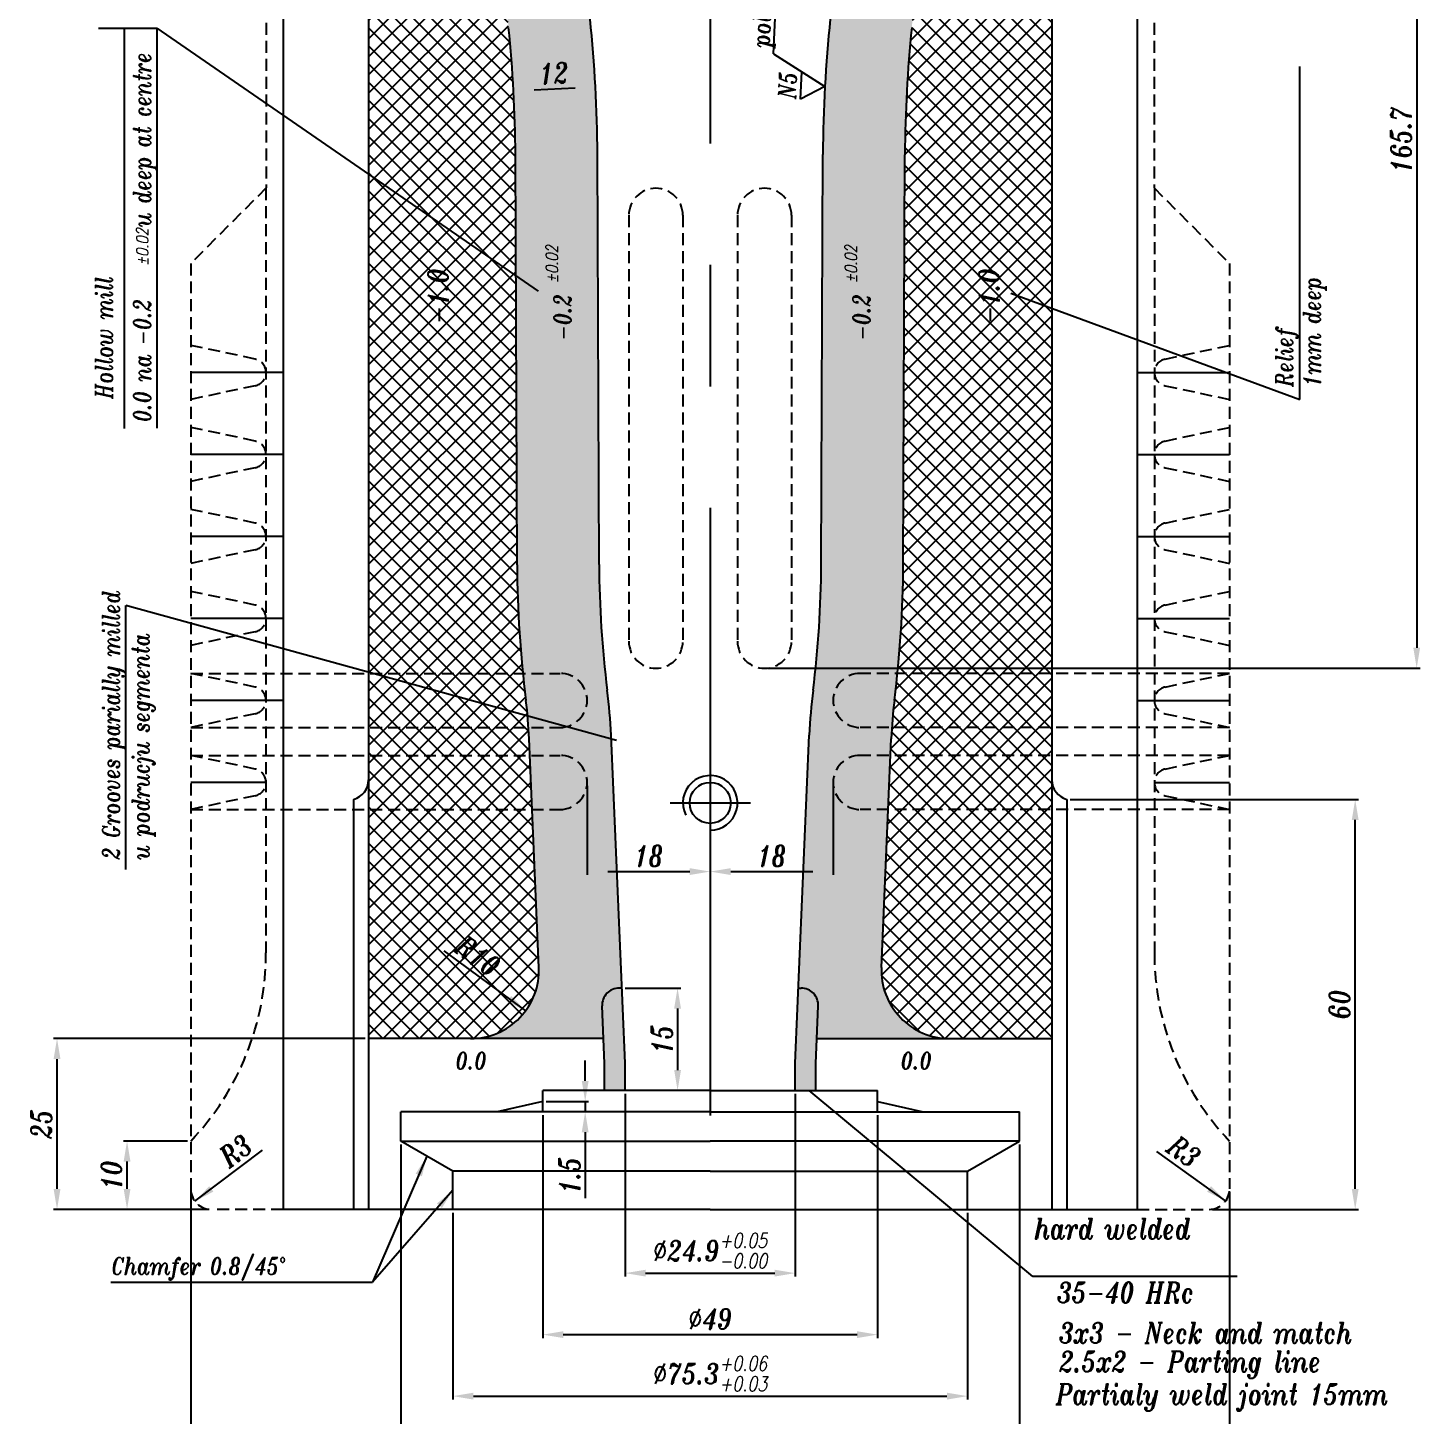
# Model space of a CAD drawing. Extents: x 1514 to 2338, y -21 to 556.
# Drawn here: x 1750.8 to 1954.5, y 176.3 to 379.4 of the extents above; entities that cross this region are included whole.
import ezdxf

# ---------------------------------------------------------------- set-up
doc = ezdxf.new("R2010")
doc.units = 0
doc.header["$LTSCALE"] = 7
doc.header["$MEASUREMENT"] = 0
doc.linetypes.add('CENTERX2', pattern=[20.32, 12.7, -2.54, 2.54, -2.54])
doc.linetypes.add('HIDDEN', pattern=[0.375, 0.25, -0.125])
doc.layers.get('DEFPOINTS').update_dxf_attribs({"linetype": 'CONTINUOUS', "lineweight": 15})
for name, color, linetype in [('CENTERLINE', 4, 'CENTERX2'), ('DIMENSIONS', 2, 'CONTINUOUS'), ('HATCH', 3, 'CONTINUOUS'), ('HIDDEN', 3, 'HIDDEN'), ('TEXT', 2, 'CONTINUOUS')]:
    doc.layers.add(name, color=color, linetype=linetype)
doc.layers.add('OUTLINE', color=7, linetype='CONTINUOUS', lineweight=25)
doc.styles.add('ITALICT', font='ITALICT.shx', dxfattribs={"width": 0.8, "height": 3})
doc.dimstyles.get("Standard").update_dxf_attribs({"dimtxt": 3, "dimasz": 3, "dimexe": 0.5, "dimexo": 0.5, "dimgap": 0.8, "dimtad": 1, "dimdsep": 46, "dimtxsty": 'ITALICT', "dimcen": 0.09, "dimazin": 2, "dimtfac": 1, "dimtmove": 0, "dimatfit": 3, "dimfxl": 1, "dimtolj": 1, "dimtzin": 0, "dimarcsym": 0})

# ---------------------------------------------------------------- blocks, each defined once
blk = doc.blocks.new('*D16')
at = {"layer": 'DEFPOINTS', "color": 0}
for p in [(1765.3, 216.45), (1774.63, 216.45), (1777.63, 206.45)]:
    blk.add_point(p, dxfattribs=at)
at = {"layer": 'DIMENSIONS', "color": 0, "lineweight": -2}
for p, q in [((1774.13, 216.45), (1764.8, 216.45)), ((1765.3, 209.45), (1765.3, 213.45)), ((1777.13, 206.45), (1764.8, 206.45))]:
    blk.add_line(p, q, dxfattribs=at)
at = {"layer": 'DIMENSIONS', "color": 0}
for points in [[(1765.8, 213.45), (1764.8, 213.45), (1765.3, 216.45)], [(1764.8, 209.45), (1765.8, 209.45), (1765.3, 206.45)]]:
    blk.add_solid(points, dxfattribs=at)
at = {"layer": 'DIMENSIONS', "color": 0, "insert": (1763, 211.45), "char_height": 3, "attachment_point": 5, "rotation": 90, "style": 'ITALICT'}
blk.add_mtext('\\A1;10', dxfattribs=at)
blk = doc.blocks.new('*D31')
at = {"layer": 'DEFPOINTS', "color": 0}
for p in [(1826.13, 220.75), (1875.13, 220.75), (1875.13, 188.12)]:
    blk.add_point(p, dxfattribs=at)
at = {"layer": 'DIMENSIONS', "color": 0, "lineweight": -2}
for p, q in [((1826.13, 220.25), (1826.13, 187.62)), ((1875.13, 220.25), (1875.13, 187.62)), ((1829.13, 188.12), (1872.13, 188.12))]:
    blk.add_line(p, q, dxfattribs=at)
at = {"layer": 'DIMENSIONS', "color": 0}
for points in [[(1829.13, 188.62), (1829.13, 187.62), (1826.13, 188.12)], [(1872.13, 187.62), (1872.13, 188.62), (1875.13, 188.12)]]:
    blk.add_solid(points, dxfattribs=at)
at = {"layer": 'DIMENSIONS', "color": 0, "insert": (1850.63, 190.42), "char_height": 3, "attachment_point": 5, "style": 'ITALICT'}
blk.add_mtext('\\A1;%%c49', dxfattribs=at)
blk = doc.blocks.new('*D34')
at = {"layer": 'DEFPOINTS', "color": 0}
for p in [(1832.63, 268.94), (1850.63, 255.89), (1850.63, 255.89)]:
    blk.add_point(p, dxfattribs=at)
at = {"layer": 'DIMENSIONS', "color": 0, "lineweight": -2}
for p, q in [((1832.63, 268.44), (1832.63, 255.39)), ((1835.63, 255.89), (1847.63, 255.89)), ((1850.63, 255.39), (1850.63, 255.39))]:
    blk.add_line(p, q, dxfattribs=at)
at = {"layer": 'DIMENSIONS', "color": 0}
for points in [[(1835.63, 256.39), (1835.63, 255.39), (1832.63, 255.89)], [(1847.63, 255.39), (1847.63, 256.39), (1850.63, 255.89)]]:
    blk.add_solid(points, dxfattribs=at)
at = {"layer": 'DIMENSIONS', "color": 0, "insert": (1841.63, 258.19), "char_height": 3, "attachment_point": 5, "style": 'ITALICT'}
blk.add_mtext('\\A1;18', dxfattribs=at)
blk = doc.blocks.new('*D35')
at = {"layer": 'DEFPOINTS', "color": 0}
for p in [(1868.63, 268.94), (1850.63, 255.89), (1868.63, 255.89)]:
    blk.add_point(p, dxfattribs=at)
at = {"layer": 'DIMENSIONS', "color": 0, "lineweight": -2}
for p, q in [((1868.63, 268.44), (1868.63, 255.39)), ((1850.63, 256.39), (1850.63, 256.39)), ((1853.63, 255.89), (1865.63, 255.89))]:
    blk.add_line(p, q, dxfattribs=at)
at = {"layer": 'DIMENSIONS', "color": 0}
for points in [[(1853.63, 256.39), (1853.63, 255.39), (1850.63, 255.89)], [(1865.63, 255.39), (1865.63, 256.39), (1868.63, 255.89)]]:
    blk.add_solid(points, dxfattribs=at)
at = {"layer": 'DIMENSIONS', "color": 0, "insert": (1859.63, 258.19), "char_height": 3, "attachment_point": 5, "style": 'ITALICT'}
blk.add_mtext('\\A1;18', dxfattribs=at)
blk = doc.blocks.new('*D37')
at = {"layer": 'DEFPOINTS', "color": 0}
for p in [(1902.81, 266.45), (1945.02, 266.45), (1923.63, 206.45)]:
    blk.add_point(p, dxfattribs=at)
at = {"layer": 'DIMENSIONS', "color": 0, "lineweight": -2}
for p, q in [((1903.31, 266.45), (1945.52, 266.45)), ((1945.02, 209.45), (1945.02, 263.45)), ((1924.13, 206.45), (1945.52, 206.45))]:
    blk.add_line(p, q, dxfattribs=at)
at = {"layer": 'DIMENSIONS', "color": 0}
for points in [[(1945.52, 263.45), (1944.52, 263.45), (1945.02, 266.45)], [(1944.52, 209.45), (1945.52, 209.45), (1945.02, 206.45)]]:
    blk.add_solid(points, dxfattribs=at)
at = {"layer": 'DIMENSIONS', "color": 0, "insert": (1942.72, 236.45), "char_height": 3, "attachment_point": 5, "rotation": 90, "style": 'ITALICT'}
blk.add_mtext('\\A1;60', dxfattribs=at)
blk = doc.blocks.new('*D39')
at = {"layer": 'DEFPOINTS', "color": 0}
for p in [(1912.58, 451.35), (1858.58, 285.65), (1954.02, 285.65)]:
    blk.add_point(p, dxfattribs=at)
at = {"layer": 'DIMENSIONS', "color": 0, "lineweight": -2}
for p, q in [((1913.08, 451.35), (1954.52, 451.35)), ((1954.02, 448.35), (1954.02, 288.65)), ((1859.08, 285.65), (1954.52, 285.65))]:
    blk.add_line(p, q, dxfattribs=at)
at = {"layer": 'DIMENSIONS', "color": 0}
for points in [[(1954.52, 448.35), (1953.52, 448.35), (1954.02, 451.35)], [(1953.52, 288.65), (1954.52, 288.65), (1954.02, 285.65)]]:
    blk.add_solid(points, dxfattribs=at)
at = {"layer": 'DIMENSIONS', "color": 0, "insert": (1951.72, 363), "char_height": 3, "attachment_point": 5, "rotation": 90, "style": 'ITALICT'}
blk.add_mtext('\\A1;165.7', dxfattribs=at)
blk = doc.blocks.new('*D41')
at = {"layer": 'DEFPOINTS', "color": 0}
for p in [(1755.05, 231.45), (1800.63, 231.45), (1765.3, 206.45)]:
    blk.add_point(p, dxfattribs=at)
at = {"layer": 'DIMENSIONS', "color": 0, "lineweight": -2}
for p, q in [((1800.13, 231.45), (1754.55, 231.45)), ((1755.05, 209.45), (1755.05, 228.45)), ((1764.8, 206.45), (1754.55, 206.45))]:
    blk.add_line(p, q, dxfattribs=at)
at = {"layer": 'DIMENSIONS', "color": 0}
for points in [[(1755.55, 228.45), (1754.55, 228.45), (1755.05, 231.45)], [(1754.55, 209.45), (1755.55, 209.45), (1755.05, 206.45)]]:
    blk.add_solid(points, dxfattribs=at)
at = {"layer": 'DIMENSIONS', "color": 0, "insert": (1752.75, 218.95), "char_height": 3, "attachment_point": 5, "rotation": 90, "style": 'ITALICT'}
blk.add_mtext('\\A1;25', dxfattribs=at)
blk = doc.blocks.new('*D48')
at = {"layer": 'DEFPOINTS', "color": 0}
for p in [(1774.63, 209.45), (1926.63, 209.45), (1926.63, 161.12)]:
    blk.add_point(p, dxfattribs=at)
at = {"layer": 'DIMENSIONS', "color": 0, "lineweight": -2}
for p, q in [((1774.63, 208.95), (1774.63, 160.62)), ((1926.63, 208.95), (1926.63, 160.62)), ((1777.63, 161.12), (1923.63, 161.12))]:
    blk.add_line(p, q, dxfattribs=at)
at = {"layer": 'DIMENSIONS', "color": 0}
for points in [[(1777.63, 161.62), (1777.63, 160.62), (1774.63, 161.12)], [(1923.63, 160.62), (1923.63, 161.62), (1926.63, 161.12)]]:
    blk.add_solid(points, dxfattribs=at)
at = {"layer": 'DIMENSIONS', "color": 0, "insert": (1850.63, 163.42), "char_height": 3, "attachment_point": 5, "style": 'ITALICT'}
blk.add_mtext('\\A1;%%c152', dxfattribs=at)
blk = doc.blocks.new('*D58')
at = {"layer": 'DEFPOINTS', "color": 0}
for p in [(1838.18, 223.85), (1863.08, 223.85), (1863.08, 197.12)]:
    blk.add_point(p, dxfattribs=at)
at = {"layer": 'DIMENSIONS', "color": 0, "lineweight": -2}
for p, q in [((1838.18, 223.35), (1838.18, 196.62)), ((1863.08, 223.35), (1863.08, 196.62)), ((1841.18, 197.12), (1860.08, 197.12))]:
    blk.add_line(p, q, dxfattribs=at)
at = {"layer": 'DIMENSIONS', "color": 0}
for points in [[(1841.18, 197.62), (1841.18, 196.62), (1838.18, 197.12)], [(1860.08, 196.62), (1860.08, 197.62), (1863.08, 197.12)]]:
    blk.add_solid(points, dxfattribs=at)
at = {"layer": 'DIMENSIONS', "color": 0, "insert": (1850.63, 200.4), "char_height": 3, "attachment_point": 5, "style": 'ITALICT'}
blk.add_mtext('\\A1;%%c24.9{}{\\H0.71x;\\C3;\\S+0.05^ -0.00;}', dxfattribs=at)
blk = doc.blocks.new('*D59')
at = {"layer": 'DEFPOINTS', "color": 0}
for p in [(1812.98, 206.45), (1888.28, 206.45), (1888.28, 179.12)]:
    blk.add_point(p, dxfattribs=at)
at = {"layer": 'DIMENSIONS', "color": 0, "lineweight": -2}
for p, q in [((1812.98, 205.95), (1812.98, 178.62)), ((1888.28, 205.95), (1888.28, 178.62)), ((1815.98, 179.12), (1885.28, 179.12))]:
    blk.add_line(p, q, dxfattribs=at)
at = {"layer": 'DIMENSIONS', "color": 0}
for points in [[(1815.98, 179.62), (1815.98, 178.62), (1812.98, 179.12)], [(1885.28, 178.62), (1885.28, 179.62), (1888.28, 179.12)]]:
    blk.add_solid(points, dxfattribs=at)
at = {"layer": 'DIMENSIONS', "color": 0, "insert": (1850.63, 182.4), "char_height": 3, "attachment_point": 5, "style": 'ITALICT'}
blk.add_mtext('\\A1;%%c75.3{}{\\H0.71x;\\C3;\\S+0.06^ +0.03;}', dxfattribs=at)
blk = doc.blocks.new('*D60')
at = {"layer": 'DEFPOINTS', "color": 0}
for p in [(1805.38, 216.43), (1895.88, 216.43), (1895.88, 170.12)]:
    blk.add_point(p, dxfattribs=at)
at = {"layer": 'DIMENSIONS', "color": 0, "lineweight": -2}
for p, q in [((1805.38, 215.93), (1805.38, 169.62)), ((1895.88, 215.93), (1895.88, 169.62)), ((1808.38, 170.12), (1892.88, 170.12))]:
    blk.add_line(p, q, dxfattribs=at)
at = {"layer": 'DIMENSIONS', "color": 0}
for points in [[(1808.38, 170.62), (1808.38, 169.62), (1805.38, 170.12)], [(1892.88, 169.62), (1892.88, 170.62), (1895.88, 170.12)]]:
    blk.add_solid(points, dxfattribs=at)
at = {"layer": 'DIMENSIONS', "color": 0, "insert": (1850.63, 172.42), "char_height": 3, "attachment_point": 5, "style": 'ITALICT'}
blk.add_mtext('\\A1;%%c90.5', dxfattribs=at)
blk = doc.blocks.new('*D61')
at = {"layer": 'DEFPOINTS', "color": 0}
for p in [(1826.13, 222.25), (1832.34, 220.75), (1832.34, 220.75)]:
    blk.add_point(p, dxfattribs=at)
at = {"layer": 'DIMENSIONS', "color": 0, "lineweight": -2}
for p, q in [((1832.34, 225.25), (1832.34, 228.25)), ((1826.63, 222.25), (1832.84, 222.25)), ((1832.34, 222.25), (1832.34, 220.75)), ((1832.84, 220.75), (1832.84, 220.75)), ((1832.34, 217.75), (1832.34, 208.11))]:
    blk.add_line(p, q, dxfattribs=at)
at = {"layer": 'DIMENSIONS', "color": 0}
for points in [[(1831.84, 225.25), (1832.84, 225.25), (1832.34, 222.25)], [(1832.84, 217.75), (1831.84, 217.75), (1832.34, 220.75)]]:
    blk.add_solid(points, dxfattribs=at)
at = {"layer": 'DIMENSIONS', "color": 0, "insert": (1830.04, 211.43), "char_height": 3, "attachment_point": 5, "rotation": 90, "style": 'ITALICT'}
blk.add_mtext('\\A1;1.5', dxfattribs=at)
blk = doc.blocks.new('*D70')
at = {"layer": 'DEFPOINTS', "color": 0}
for p in [(1777.63, 209.45), (1775.23, 207.64)]:
    blk.add_point(p, dxfattribs=at)
at = {"layer": 'DIMENSIONS', "color": 0, "lineweight": -2}
blk.add_line((1775.23, 207.64), (1785.13, 215.1), dxfattribs=at)
at = {"layer": 'DIMENSIONS', "color": 0}
blk.add_solid([(1777.33, 209.84), (1777.93, 209.05), (1775.23, 207.64)], dxfattribs=at)
at = {"layer": 'DIMENSIONS', "color": 0, "insert": (1781.19, 215.02), "char_height": 3, "attachment_point": 5, "rotation": 37.0367, "style": 'ITALICT'}
blk.add_mtext('\\A1;R3', dxfattribs=at)
blk = doc.blocks.new('*D71')
at = {"layer": 'DEFPOINTS', "color": 0}
for p in [(1923.63, 209.45), (1926.06, 207.69)]:
    blk.add_point(p, dxfattribs=at)
at = {"layer": 'DIMENSIONS', "color": 0, "lineweight": -2}
blk.add_line((1926.06, 207.69), (1916, 214.93), dxfattribs=at)
at = {"layer": 'DIMENSIONS', "color": 0}
blk.add_solid([(1923.34, 209.04), (1923.92, 209.85), (1926.06, 207.69)], dxfattribs=at)
at = {"layer": 'DIMENSIONS', "color": 0, "insert": (1919.94, 214.93), "char_height": 3, "attachment_point": 5, "rotation": 324.2688, "style": 'ITALICT'}
blk.add_mtext('\\A1;R3', dxfattribs=at)
blk = doc.blocks.new('*D100')
at = {"layer": 'DEFPOINTS', "color": 0}
for p in [(1837.71, 238.85), (1845.86, 223.85), (1845.86, 223.85)]:
    blk.add_point(p, dxfattribs=at)
at = {"layer": 'DIMENSIONS', "color": 0, "lineweight": -2}
for p, q in [((1838.21, 238.85), (1846.36, 238.85)), ((1845.86, 235.85), (1845.86, 226.85)), ((1846.36, 223.85), (1846.36, 223.85))]:
    blk.add_line(p, q, dxfattribs=at)
at = {"layer": 'DIMENSIONS', "color": 0}
for points in [[(1846.36, 235.85), (1845.36, 235.85), (1845.86, 238.85)], [(1845.36, 226.85), (1846.36, 226.85), (1845.86, 223.85)]]:
    blk.add_solid(points, dxfattribs=at)
at = {"layer": 'DIMENSIONS', "color": 0, "insert": (1843.56, 231.35), "char_height": 3, "attachment_point": 5, "rotation": 90, "style": 'ITALICT'}
blk.add_mtext('\\A1;15', dxfattribs=at)
blk = doc.blocks.new('*D104')
at = {"layer": 'DEFPOINTS', "color": 0}
for p in [(1815.58, 241.45), (1823.63, 235.51)]:
    blk.add_point(p, dxfattribs=at)
at = {"layer": 'DIMENSIONS', "color": 0, "lineweight": -2}
blk.add_line((1823.63, 235.51), (1811.72, 244.29), dxfattribs=at)
at = {"layer": 'DIMENSIONS', "color": 0}
blk.add_solid([(1820.92, 236.89), (1821.51, 237.69), (1823.63, 235.51)], dxfattribs=at)
at = {"layer": 'DIMENSIONS', "color": 0, "insert": (1816.62, 243.53), "char_height": 3, "attachment_point": 5, "rotation": 323.6119, "style": 'ITALICT'}
blk.add_mtext('\\A1;R10', dxfattribs=at)
blk = doc.blocks.new('*D106')
at = {"layer": 'DEFPOINTS', "color": 0}
for p in [(1821.86, 370.12), (1833.84, 370.77), (1833.84, 370.77)]:
    blk.add_point(p, dxfattribs=at)
at = {"layer": 'DIMENSIONS', "color": 0, "lineweight": -2}
for p, q in [((1833.81, 371.27), (1833.81, 371.27)), ((1821.83, 370.62), (1821.83, 370.62)), ((1824.85, 370.29), (1830.85, 370.61))]:
    blk.add_line(p, q, dxfattribs=at)
at = {"layer": 'DIMENSIONS', "color": 0}
for points in [[(1830.87, 370.11), (1830.82, 371.11), (1833.84, 370.77)], [(1824.83, 370.78), (1824.88, 369.79), (1821.86, 370.12)]]:
    blk.add_solid(points, dxfattribs=at)
at = {"layer": 'DIMENSIONS', "color": 0, "insert": (1827.73, 372.74), "char_height": 3, "attachment_point": 5, "rotation": 3.0832, "style": 'ITALICT'}
blk.add_mtext('\\A1;12', dxfattribs=at)

msp = doc.modelspace()

# ---------------------------------------------------------------- hatches: boundary and pattern name
at = {"layer": 'DIMENSIONS'}
h = msp.add_hatch(color=256, dxfattribs=at)
h.dxf.hatch_style = 1
h.paths.add_polyline_path([(1837.7093, 238.8451), (1837.3156, 238.8451, 0.42677093), (1834.8179, 236.2384), (1835.1791, 227.7811), (1835.1791, 223.8451), (1838.1791, 223.8451), (1838.1791, 227.8451)])
h.paths.add_polyline_path([(1866.4403, 236.2384, 0.42677093), (1863.9425, 238.8451), (1863.5488, 238.8451), (1863.0791, 227.8451), (1863.0791, 223.8451), (1866.0791, 223.8451), (1866.0791, 227.7811)])
at = {"layer": 'HATCH'}
h = msp.add_hatch(dxfattribs=at)
h.set_pattern_fill('ANSI37', color=256, scale=15)
h.set_pattern_definition([(45, (1089.4648, 88.224), (-1.3258252, 1.3258252), []), (135, (1089.4648, 88.224), (-1.3258252, -1.3258252), [])])
h.paths.add_polyline_path([(1821.1255, 379.4273, -0.0258704), (1820.3791, 393.8451), (1820.3791, 403.8451, 0.04490924), (1818.8361, 420.9892, -0.00662027), (1818.5205, 422.8695, 0.37006849), (1808.6374, 431.3451), (1800.6291, 431.3451), (1800.6291, 357.9698), (1822.2029, 343.0951), (1822.1292, 360.7951, 0.02482807)])
h.paths.add_polyline_path([(1822.2029, 343.0951), (1800.6291, 357.9698), (1800.6291, 285.0606), (1823.9167, 278.6528, 0.00845456), (1823.6677, 280.9388, -0.03032626), (1822.3792, 300.7951)])
h.paths.add_polyline_path([(1824.14, 275.3331, 0.01223428), (1823.9167, 278.6528), (1800.6291, 285.0606), (1800.6291, 231.4451), (1815.5782, 231.4451, 0.42677093), (1825.5691, 241.8718)])
h.paths.add_polyline_path([(1900.6291, 431.3451), (1892.6207, 431.3451, 0.37006849), (1882.7376, 422.8695, -0.00662027), (1882.422, 420.9892, 0.04490924), (1880.8791, 403.8451), (1880.8791, 393.8451, -0.0258704), (1880.1326, 379.4273, 0.02482807), (1879.129, 360.7951), (1878.879, 300.7951, -0.03032626), (1877.5904, 280.9388, 0.02069098), (1877.1181, 275.3331), (1875.6891, 241.8718, 0.42677093), (1885.6799, 231.4451), (1900.6291, 231.4451)])
h.paths.add_polyline_path([(1813.051, 335.5177), (1813.051, 345.2463), (1808.551, 345.2463), (1808.551, 335.5177)], flags=24)
h.paths.add_polyline_path([(1893.6827, 335.5177), (1893.6827, 345.2463), (1889.1827, 345.2463), (1889.1827, 335.5177)], flags=24)
h.paths.add_polyline_path([(1805.016, 418.2709), (1811.5888, 423.9708), (1808.6406, 427.3705), (1802.0678, 421.6706)], flags=24)
h.paths.add_polyline_path([(1811.784, 244.3033), (1818.7876, 239.142), (1821.4573, 242.7646), (1814.4536, 247.9259)], flags=24)
h = msp.add_hatch(dxfattribs=at)
h.set_pattern_fill('DOTS', color=256, scale=15)
h.set_pattern_definition([(0, (1831.6257, 248.6095), (0.46875, 0.9375), [0, -0.9375])])
h.paths.add_polyline_path([(1836.1529, 275.2859), (1823.9167, 278.6528, -0.01223428), (1824.14, 275.3331), (1825.5691, 241.8718, -0.42677093), (1815.5782, 231.4451), (1835.0226, 231.4451), (1834.8179, 236.2384, -0.42677093), (1837.3156, 238.8451), (1837.7093, 238.8451)])
h.paths.add_polyline_path([(1834.1291, 360.8451, 0.02482807), (1833.0614, 380.6666, -0.0258704), (1832.3791, 393.8451), (1832.3791, 403.8451, 0.04490924), (1830.6432, 423.1319, -0.01564712), (1830.0888, 426.8451), (1829.3466, 426.8451, -0.39257232), (1826.8536, 429.1592, -0.00868921), (1826.7287, 431.3451), (1808.6374, 431.3451, -0.37006849), (1818.5205, 422.8695, 0.00662027), (1818.8361, 420.9892, -0.04490924), (1820.3791, 403.8451), (1820.3791, 393.8451, 0.0258704), (1821.1255, 379.4273, -0.02482807), (1822.1292, 360.7951), (1822.3792, 300.7951, 0.03032626), (1823.6677, 280.9388, -0.00845456), (1823.9167, 278.6528), (1836.1529, 275.2859), (1836.1291, 275.8451, 0.02069098), (1835.5734, 282.44, -0.03032626), (1834.3791, 300.8451)])
h.paths.add_polyline_path([(1879.129, 360.7951, -0.02482807), (1880.1326, 379.4273, 0.0258704), (1880.8791, 393.8451), (1880.8791, 403.8451, -0.04490924), (1882.422, 420.9892, 0.00662027), (1882.7376, 422.8695, -0.37006849), (1892.6207, 431.3451), (1874.5294, 431.3451, -0.00868921), (1874.4045, 429.1592, -0.39257232), (1871.9115, 426.8451), (1871.1693, 426.8451, -0.01564712), (1870.6149, 423.1319, 0.04490924), (1868.8791, 403.8451), (1868.8791, 393.8451, -0.0258704), (1868.1967, 380.6666, 0.02482807), (1867.1291, 360.8451), (1866.8791, 300.8451, -0.03032626), (1865.6847, 282.44, 0.02069098), (1865.1291, 275.8451), (1863.5488, 238.8451), (1863.9425, 238.8451, -0.42677093), (1866.4403, 236.2384), (1866.2355, 231.4451), (1885.6799, 231.4451, -0.42677093), (1875.6891, 241.8718), (1877.1181, 275.3331, -0.02069098), (1877.5904, 280.9388, 0.03032626), (1878.879, 300.7951)])
h.paths.add_polyline_path([(1825.2724, 370.3576), (1830.4221, 370.635), (1830.1801, 375.1285), (1825.0304, 374.8511)], flags=24)
h.paths.add_polyline_path([(1828.7926, 342.0931), (1828.7926, 349.4348), (1826.1676, 349.4348), (1826.1676, 342.0931)], flags=24)
h.paths.add_polyline_path([(1830.895, 333.1984), (1830.895, 341.3055), (1827.145, 341.3055), (1827.145, 333.1984)], flags=24)
h.paths.add_polyline_path([(1874.6489, 333.1984), (1874.6489, 341.3055), (1870.8989, 341.3055), (1870.8989, 333.1984)], flags=24)
h.paths.add_polyline_path([(1872.5465, 342.0931), (1872.5465, 349.4348), (1869.9215, 349.4348), (1869.9215, 342.0931)], flags=24)

# ---------------------------------------------------------------- linework, layer by layer
at = {"layer": 'CENTERLINE'}
for p, q in [((1850.6291, 451.3451), (1850.6291, 206.4451)), ((1788.0068, 328.9451), (1774.6291, 328.9451)), ((1913.2513, 328.9451), (1926.6291, 328.9451)), ((1788.0068, 316.9451), (1774.6291, 316.9451)), ((1913.2513, 316.9451), (1926.6291, 316.9451)), ((1788.0068, 304.9451), (1774.6291, 304.9451)), ((1913.2513, 304.9451), (1926.6291, 304.9451)), ((1788.0068, 292.9451), (1774.6291, 292.9451)), ((1913.2513, 292.9451), (1926.6291, 292.9451)), ((1788.0068, 280.9451), (1774.6291, 280.9451)), ((1913.2513, 280.9451), (1926.6291, 280.9451)), ((1785.6291, 268.9451), (1774.6291, 268.9451)), ((1915.6291, 268.9451), (1926.6291, 268.9451)), ((1844.7539, 265.9451), (1856.5209, 265.9451))]:
    msp.add_line(p, q, dxfattribs=at)
at = {"layer": 'DIMENSIONS'}
for p, q in [((1859.8989, 375.5629), (1860.5847, 391.1248)), ((1859.8989, 375.5629), (1867.4168, 370.7691)), ((1863.8618, 368.9203), (1864.0382, 372.9235)), ((1867.4168, 370.7691), (1863.8618, 368.9203)), ((1837.7093, 238.8451), (1837.3156, 238.8451)), ((1863.5488, 238.8451), (1863.9425, 238.8451)), ((1835.1791, 227.7811), (1834.8179, 236.2384)), ((1866.0791, 227.7811), (1866.4403, 236.2384)), ((1835.1791, 223.8451), (1835.1791, 227.7811)), ((1866.0791, 223.8451), (1866.0791, 227.7811))]:
    msp.add_line(p, q, dxfattribs=at)
for centre, radius, start, end in [((1850.6291, 265.9451), 4, 270, 206.70514), ((1837.3156, 236.3451), 2.5, 90, 182.445521), ((1863.9425, 236.3451), 2.5, 357.554479, 90)]:
    msp.add_arc(centre, radius, start, end, dxfattribs=at)
at = {"layer": 'HIDDEN'}
for p, q in [((1785.6791, 448.3451), (1785.6791, 355.9451)), ((1915.5791, 448.3451), (1915.5791, 355.9451)), ((1785.6791, 355.9451), (1774.6291, 344.8951)), ((1785.6291, 355.8951), (1785.6291, 243.9951)), ((1915.5791, 355.9451), (1926.6291, 344.8951)), ((1915.6291, 355.8951), (1915.6291, 243.9951)), ((1838.7291, 351.9451), (1838.7291, 289.5951)), ((1846.6291, 351.9451), (1846.6291, 289.5951)), ((1854.6291, 351.9451), (1854.6291, 289.5951)), ((1862.5291, 351.9451), (1862.5291, 289.5951)), ((1774.6291, 344.8951), (1774.6291, 209.4451)), ((1926.6291, 344.8951), (1926.6291, 209.4451)), ((1784.0449, 330.9014), (1774.6291, 332.9028)), ((1917.2132, 330.9014), (1926.6291, 332.9028)), ((1784.0449, 326.9888), (1774.6291, 324.9874)), ((1917.2132, 326.9888), (1926.6291, 324.9874)), ((1784.0449, 318.9014), (1774.6291, 320.9028)), ((1917.2132, 318.9014), (1926.6291, 320.9028)), ((1784.0449, 314.9888), (1774.6291, 312.9874)), ((1917.2132, 314.9888), (1926.6291, 312.9874)), ((1784.0449, 306.9014), (1774.6291, 308.9028)), ((1917.2132, 306.9014), (1926.6291, 308.9028)), ((1784.0449, 302.9888), (1774.6291, 300.9874)), ((1917.2132, 302.9888), (1926.6291, 300.9874)), ((1784.0449, 294.9014), (1774.6291, 296.9028)), ((1917.2132, 294.9014), (1926.6291, 296.9028)), ((1784.0449, 290.9888), (1774.6291, 288.9874)), ((1917.2132, 290.9888), (1926.6291, 288.9874)), ((1784.0449, 282.9014), (1774.6291, 284.9028)), ((1774.6291, 284.9028), (1828.6661, 284.9028)), ((1926.6291, 284.9028), (1872.5921, 284.9028)), ((1917.2132, 282.9014), (1926.6291, 284.9028)), ((1784.0449, 278.9888), (1774.6291, 276.9874)), ((1917.2132, 278.9888), (1926.6291, 276.9874)), ((1774.6291, 276.9768), (1828.6661, 276.9768)), ((1926.6291, 276.9768), (1872.5921, 276.9768)), ((1784.0449, 270.9014), (1774.6291, 272.9028)), ((1774.6291, 272.9028), (1828.6661, 272.9028)), ((1926.6291, 272.9028), (1872.5921, 272.9028)), ((1917.2132, 270.9014), (1926.6291, 272.9028)), ((1784.0449, 266.9888), (1774.6291, 264.9874)), ((1917.2132, 266.9888), (1926.6291, 264.9874)), ((1774.6291, 264.9768), (1828.6661, 264.9768)), ((1926.6291, 264.9768), (1872.5921, 264.9768)), ((1788.1291, 206.4451), (1777.6291, 206.4451)), ((1913.1291, 206.4451), (1923.6291, 206.4451))]:
    msp.add_line(p, q, dxfattribs=at)
for centre, radius, start, end in [((1842.6791, 351.9451), 3.95, 0, 180), ((1858.5791, 351.9451), 3.95, 0, 180), ((1783.6291, 328.9451), 2, 282, 78), ((1917.6291, 328.9451), 2, 102, 258), ((1783.6291, 316.9451), 2, 282, 78), ((1917.6291, 316.9451), 2, 102, 258), ((1783.6291, 304.9451), 2, 282, 78), ((1917.6291, 304.9451), 2, 102, 258), ((1783.6291, 292.9451), 2, 282, 78), ((1917.6291, 292.9451), 2, 102, 258), ((1842.6791, 289.5951), 3.95, 180, 0), ((1858.5791, 289.5951), 3.95, 180, 0), ((1828.6661, 280.9398), 3.963, 270, 90), ((1872.5921, 280.9398), 3.963, 90, 270), ((1783.6291, 280.9451), 2, 282, 78), ((1917.6291, 280.9451), 2, 102, 258), ((1828.6661, 268.9398), 3.963, 270, 90), ((1872.5921, 268.9398), 3.963, 90, 270), ((1783.6291, 268.9451), 2, 282, 78), ((1917.6291, 268.9451), 2, 102, 258), ((1745.6291, 243.9951), 40, 316.468848, 0), ((1955.6291, 243.9951), 40, 180, 223.531152), ((1777.6291, 209.4451), 3, 180, 270), ((1923.6291, 209.4451), 3, 270, 0)]:
    msp.add_arc(centre, radius, start, end, dxfattribs=at)
at = {"layer": 'OUTLINE'}
for p, q in [((1788.1291, 451.2943), (1788.1291, 206.4451)), ((1800.6291, 451.3451), (1800.6291, 206.4451)), ((1900.6291, 451.3451), (1900.6291, 206.4451)), ((1913.1291, 451.2943), (1913.1291, 206.4451)), ((1822.3792, 300.7951), (1822.1292, 360.7951)), ((1834.3791, 300.8451), (1834.1291, 360.8451)), ((1866.8791, 300.8451), (1867.1291, 360.8451)), ((1878.879, 300.7951), (1879.129, 360.7951)), ((1825.5691, 241.8718), (1824.14, 275.3331)), ((1838.1791, 227.8451), (1836.1291, 275.8451)), ((1863.0791, 227.8451), (1865.1291, 275.8451)), ((1875.6891, 241.8718), (1877.1181, 275.3331)), ((1798.4452, 266.4451), (1798.4452, 206.4451)), ((1902.8129, 266.4451), (1902.8129, 206.4451)), ((1835.0226, 231.4451), (1800.6291, 231.4451)), ((1866.2355, 231.4451), (1900.6291, 231.4451)), ((1838.1791, 223.8451), (1838.1791, 227.8451)), ((1863.0791, 223.8451), (1863.0791, 227.8451)), ((1826.1291, 222.2451), (1819.472, 220.7451)), ((1850.6291, 223.8451), (1826.1291, 223.8451)), ((1826.1291, 220.7451), (1826.1291, 223.8451)), ((1850.6291, 223.8451), (1875.1291, 223.8451)), ((1875.1291, 220.7451), (1875.1291, 223.8451)), ((1875.1291, 222.2451), (1881.7861, 220.7451)), ((1850.6291, 220.7451), (1805.3791, 220.7451)), ((1805.3791, 216.433), (1805.3791, 220.7451)), ((1850.6291, 220.7451), (1895.8791, 220.7451)), ((1895.8791, 216.433), (1895.8791, 220.7451)), ((1805.3791, 216.433), (1850.6291, 216.433)), ((1812.9791, 212.0451), (1805.3791, 216.433)), ((1895.8791, 216.433), (1850.6291, 216.433)), ((1888.2791, 212.0451), (1895.8791, 216.433)), ((1850.6291, 212.0451), (1812.9791, 212.0451)), ((1812.9791, 206.4451), (1812.9791, 212.0451)), ((1850.6291, 212.0451), (1888.2791, 212.0451)), ((1888.2791, 206.4451), (1888.2791, 212.0451)), ((1850.6291, 206.4451), (1788.1291, 206.4451)), ((1850.6291, 206.4451), (1913.1291, 206.4451))]:
    msp.add_line(p, q, dxfattribs=at)
msp.add_circle((1850.6291, 265.9451), 3, dxfattribs=at)
for centre, radius, start, end in [((1634.1308, 360.0118), 188, 0.238731, 5.927738), ((1634.1308, 360.0118), 200, 0.238731, 5.927738), ((2067.1273, 360.0118), 200, 174.072262, 179.761269), ((2067.1273, 360.0118), 188, 174.072262, 179.761269), ((1986.5623, 301.4792), 164.1846, 180.238731, 187.186868), ((1986.5623, 301.4792), 152.1846, 180.238731, 187.186868), ((1714.6958, 301.4792), 152.1846, 352.813132, 359.761269), ((1714.6958, 301.4792), 164.1846, 352.813132, 359.761269), ((1756.2019, 272.4316), 80, 2.445521, 7.186868), ((1945.0562, 272.4316), 80, 172.813132, 177.554479), ((1756.2019, 272.4316), 68, 2.445521, 7.186868), ((1945.0562, 272.4316), 68, 172.813132, 177.554479), ((1797.6291, 269.332), 3, 285.786856, 0), ((1903.6291, 269.332), 3, 180, 254.213144), ((1815.5782, 241.4451), 10, 270, 2.445521), ((1885.6799, 241.4451), 10, 177.554479, 270)]:
    msp.add_arc(centre, radius, start, end, dxfattribs=at)
at = {"layer": 'TEXT'}
for p, q in [((1761.1358, 379.3197), (1769.6638, 379.3197)), ((1764.9176, 320.7558), (1764.9176, 379.3197)), ((1769.6638, 379.3197), (1769.6638, 320.7984)), ((1769.6638, 379.3197), (1825.4476, 340.858)), ((1936.9296, 324.9989), (1936.9296, 373.7333)), ((1894.6377, 340.538), (1936.9296, 324.9989)), ((1765.1027, 256.2131), (1765.1027, 294.836)), ((1836.9111, 275.0773), (1765.1027, 294.836)), ((1897.8222, 196.6043), (1865.1114, 223.8451)), ((1762.9148, 195.8077), (1801.2298, 195.8077)), ((1927.7371, 196.6043), (1897.8222, 196.6043))]:
    msp.add_line(p, q, dxfattribs=at)

# ---------------------------------------------------------------- texts
at = {"layer": 'DIMENSIONS', "style": 'ITALICT', "width": 0.8}
for s, height, rotation, p in [('polirano', 2.5, 87.476713, (1859.2704, 376.476)), ('N5', 2.5, 87.476713, (1863.1197, 368.9476)), (' %%p0.02', 1.75, 90, (1828.3551, 341.064)), (' %%p0.02', 1.75, 90, (1872.109, 341.064)), ('-1.0', 3, 90, (1812.301, 336.0392)), ('-1.0', 3, 90, (1892.9327, 336.0392)), ('-0.2', 2.5, 90, (1830.27, 333.6329)), ('-0.2', 2.5, 90, (1874.0239, 333.6329))]:
    msp.add_text(s, height=height, rotation=rotation, dxfattribs=at).set_placement(p)
for p in [(1813.3824, 226.9545), (1878.5305, 226.9545)]:
    msp.add_text('0.0', height=2.5, dxfattribs=at).set_placement(p)
at = {"layer": 'TEXT', "style": 'ITALICT', "width": 0.8}
for s, height, p in [('0.0 na -0.2      u deep at centre', 2.5, (1768.7562, 321.6925)), (' %%p0.02', 1.75, (1768.4067, 343.5647)), ('Hollow mill', 2.5, (1763.1768, 325.0638)), ('1mm deep', 2.5, (1939.9322, 326.8412)), ('Relief', 2.5, (1935.8846, 326.8412)), ('2 Grooves parially milled', 2.5, (1764.2169, 257.6364)), ('u podrucju segmenta', 2.5, (1768.555, 257.6364))]:
    msp.add_text(s, height=height, rotation=90, dxfattribs=at).set_placement(p)
for s, height, p in [('hard welded', 3, (1898.0457, 202.1197)), ('Chamfer 0.8/45%%d', 2.5, (1763.0411, 196.9044)), ('35-40 HRc', 3, (1901.4066, 192.7953)), ('3x3 - Neck and match', 3, (1901.6925, 186.8881)), ('2.5x2 - Parting line', 3, (1901.6925, 182.6861)), ('Partialy weld joint 15mm', 3, (1901.2216, 177.9023))]:
    msp.add_text(s, height=height, dxfattribs=at).set_placement(p)

# ---------------------------------------------------------------- dimensions: what is measured, and where the dimension line sits
at = {"layer": 'DIMENSIONS'}
dim = msp.add_linear_dim(base=(1954.0248, 285.6451), p1=(1912.5791, 451.3451), p2=(1858.5791, 285.6451), angle=90, dimstyle='Standard', override={"dimtmove": 0}, dxfattribs=at)
dim.commit()
dim.dimension.update_dxf_attribs({"geometry": '*D39', "text_midpoint": (1954.0248, 362.9951), "dimtype": 160})
dim = msp.add_aligned_dim(p1=(1821.8587, 370.1237), p2=(1833.8413, 370.7691), distance=0, dimstyle='Standard', dxfattribs=at)
dim.commit()
dim.dimension.update_dxf_attribs({"geometry": '*D106', "text_midpoint": (1827.7263, 372.7431)})
dim = msp.add_linear_dim(base=(1850.6291, 255.8903), p1=(1832.6291, 268.9398), p2=(1850.6291, 255.8903), dimstyle='Standard', dxfattribs=at)
dim.commit()
dim.dimension.update_dxf_attribs({"geometry": '*D34', "text_midpoint": (1841.6291, 258.1903)})
dim = msp.add_linear_dim(base=(1868.6291, 255.8903), p1=(1850.6291, 255.8903), p2=(1868.6291, 268.9398), dimstyle='Standard', override={"dimtmove": 1}, dxfattribs=at)
dim.commit()
dim.dimension.update_dxf_attribs({"geometry": '*D35', "text_midpoint": (1859.6291, 258.1903)})
for base, p1, p2, picture, middle in [((1945.0248, 266.4451), (1923.6291, 206.4451), (1902.8129, 266.4451), '*D37', (1942.7248, 236.4451)), ((1845.8595, 223.8451), (1837.7093, 238.8451), (1845.8595, 223.8451), '*D100', (1843.5595, 231.3451)), ((1755.0497, 231.4451), (1765.2959, 206.4451), (1800.6291, 231.4451), '*D41', (1752.7497, 218.9451)), ((1832.3445, 220.7451), (1826.1291, 222.2451), (1832.3445, 220.7451), '*D61', (1830.0445, 211.429)), ((1765.2959, 216.4451), (1777.6291, 206.4451), (1774.6291, 216.4451), '*D16', (1762.9959, 211.4451))]:
    dim = msp.add_linear_dim(base=base, p1=p1, p2=p2, angle=90, dimstyle='Standard', dxfattribs=at)
    dim.commit()
    dim.dimension.update_dxf_attribs({"geometry": picture, "text_midpoint": middle})
dim = msp.add_radius_dim(center=(1815.5782, 241.4451), mpoint=(1823.6283, 235.5126), dimstyle='Standard', dxfattribs=at)
dim.commit()
dim.dimension.update_dxf_attribs({"geometry": '*D104', "text_midpoint": (1815.2562, 241.6824), "dimtype": 164})
dim = msp.add_linear_dim(base=(1863.0791, 197.1166), p1=(1838.1791, 223.8451), p2=(1863.0791, 223.8451), text='<>{}{\\H0.71x;\\C3;\\S+0.05^ -0.00;}', dimstyle='Standard', override={"dimpost": '%%c<>', "dimtp": 0.05, "dimtm": 0, "dimtdec": 2, "dimtmove": 0, "dimtzin": 0}, dxfattribs=at)
dim.commit()
dim.dimension.update_dxf_attribs({"geometry": '*D58', "text_midpoint": (1850.6291, 200.4016)})
for base, p1, p2, text, override, picture, middle in [((1875.1291, 188.1166), (1826.1291, 220.7451), (1875.1291, 220.7451), '%%c<>', {"dimtmove": 0}, '*D31', (1850.6291, 188.1166)), ((1895.8791, 170.1166), (1805.3791, 216.433), (1895.8791, 216.433), '%%c<>', {"dimtmove": 0}, '*D60', (1850.6291, 170.1166)), ((1926.6291, 161.1166), (1774.6291, 209.4451), (1926.6291, 209.4451), '%%c<>', {"dimtmove": 0}, '*D48', (1850.6291, 161.1166)), ((1888.2791, 179.1166), (1812.9791, 206.4451), (1888.2791, 206.4451), '%%c<>{}{\\H0.71x;\\C3;\\S+0.06^ +0.03;}', {"dimtp": 0.06, "dimtm": -0.03, "dimtdec": 2, "dimtmove": 0, "dimtzin": 0}, '*D59', (1850.6291, 179.1166))]:
    dim = msp.add_linear_dim(base=base, p1=p1, p2=p2, text=text, dimstyle='Standard', override=override, dxfattribs=at)
    dim.commit()
    dim.dimension.update_dxf_attribs({"geometry": picture, "text_midpoint": middle, "dimtype": 160})
for center, mpoint, picture, middle in [((1777.6291, 209.4451), (1775.2343, 207.6381), '*D70', (1782.5782, 213.1795)), ((1923.6291, 209.4451), (1926.0644, 207.6932), '*D71', (1918.5961, 213.0658))]:
    dim = msp.add_radius_dim(center=center, mpoint=mpoint, dimstyle='Standard', override={"dimtmove": 1}, dxfattribs=at)
    dim.commit()
    dim.dimension.update_dxf_attribs({"geometry": picture, "text_midpoint": middle, "dimtype": 164})

# ---------------------------------------------------------------- leaders
at = {"layer": 'TEXT'}
for points in [[(1809.1791, 214.239), (1801.2298, 195.8077)], [(1812.9791, 209.2451), (1801.2298, 195.8077)]]:
    msp.add_leader(points, dimstyle='Standard', override={"dimgap": 0.7, "dimtad": 0}, dxfattribs=at)

doc.saveas('drawing.dxf')
